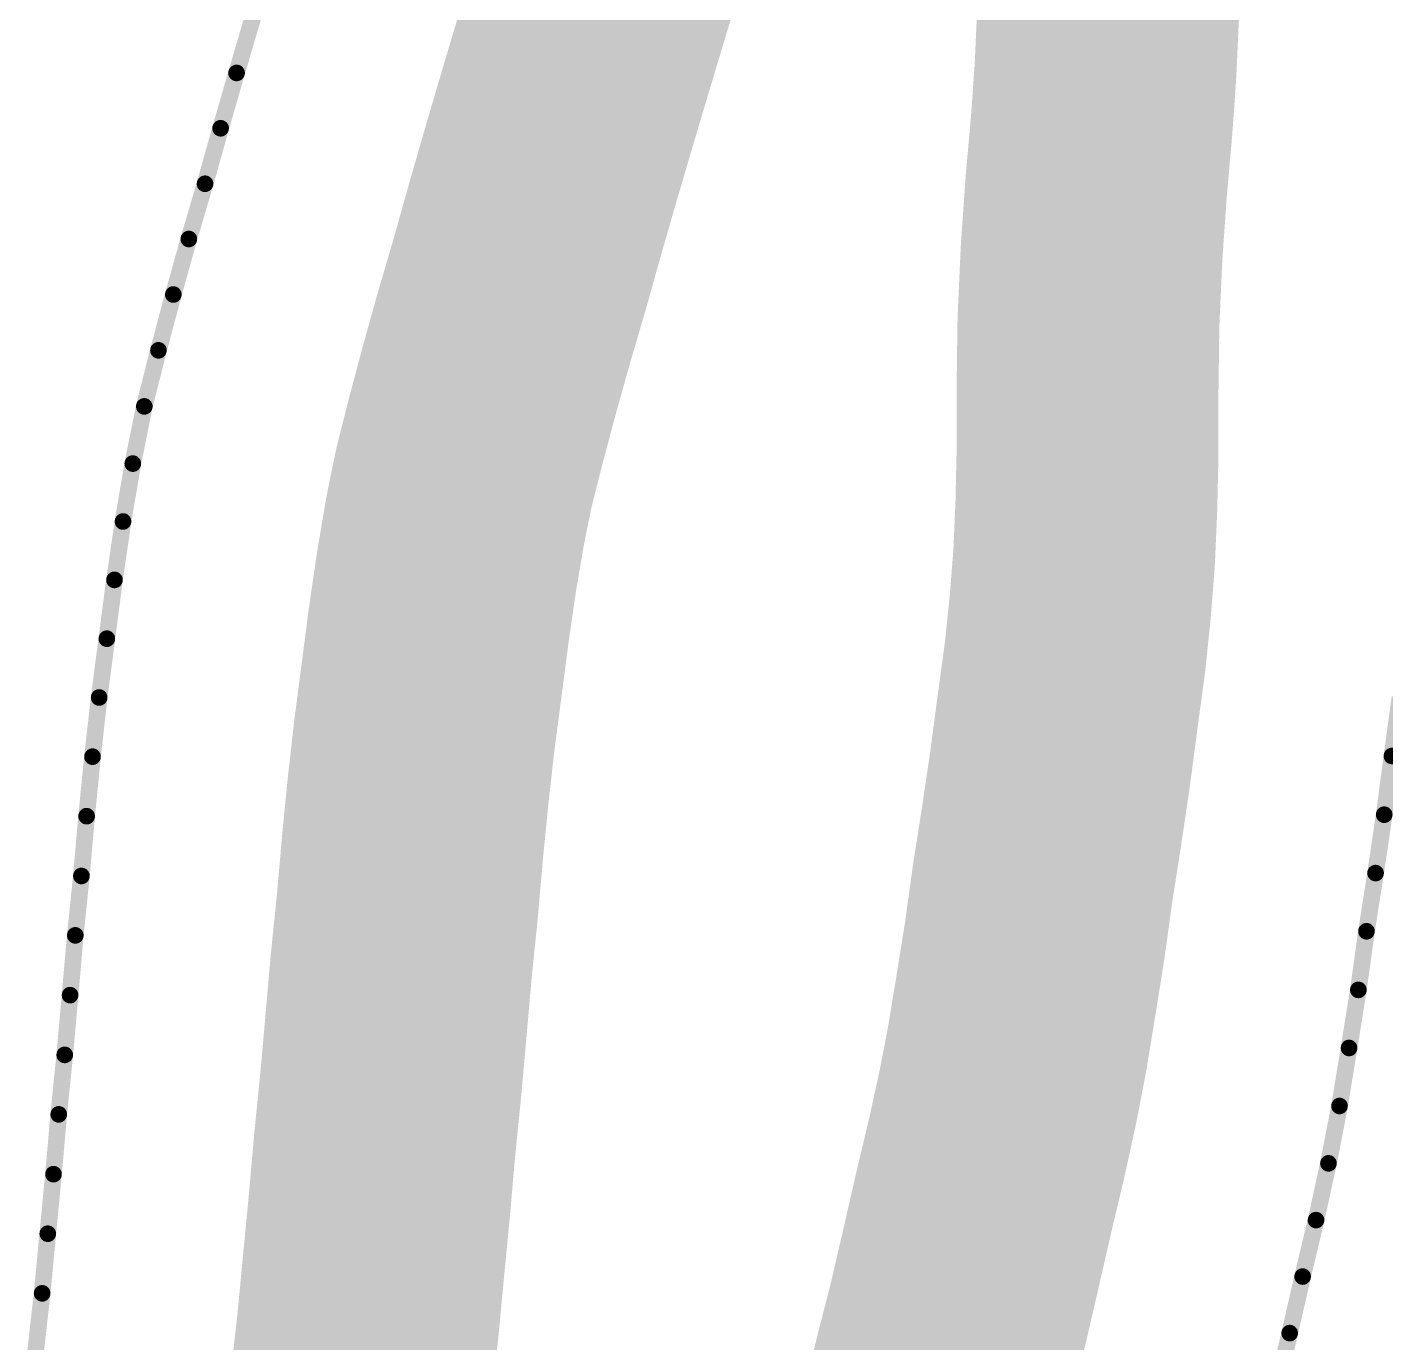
# Model space of a CAD drawing. Header units: inches. Extents: x 16 to 269, y 21 to 202.
# Drawn here: x 124.36 to 145.11, y 139.89 to 159.99 of the extents above; entities that cross this region are included whole.
import ezdxf

# ---------------------------------------------------------------- set-up
doc = ezdxf.new("R2010")
doc.units = ezdxf.units.IN
doc.layers.add('Edge-Cuts', color=9, linetype='Continuous')
doc.layers.add('F-Cu', color=1, linetype='Continuous')

msp = doc.modelspace()

# ---------------------------------------------------------------- linework, layer by layer
at = {"layer": 'Edge-Cuts', "const_width": 0.254}
for points in [[(127.56187086, 159.29018434), (127.809371, 160.13380978)], [(127.31792164, 158.44508062), (127.56187086, 159.29018434)], [(127.08018018, 157.59731244), (127.31792164, 158.44508062)], [(126.83268004, 156.753687), (127.08018018, 157.59731244)], [(126.5955304, 155.90562672), (126.83268004, 156.753687)], [(126.36873126, 155.0534237), (126.5955304, 155.90562672)], [(126.15228008, 154.19678838), (126.36873126, 155.0534237)], [(125.976634, 153.32329508), (126.15228008, 154.19678838)], [(125.8273074, 152.438862), (125.976634, 153.32329508)], [(125.6969038, 151.54674288), (125.8273074, 152.438862)], [(125.58039908, 150.6487081), (125.6969038, 151.54674288)], [(125.4630079, 149.75096796), (125.58039908, 150.6487081)], [(125.36128852, 148.84702006), (125.4630079, 149.75096796)], [(145.2085361, 148.85737056), (145.33065676, 149.75303806)], [(125.27169002, 147.93774832), (125.36128852, 148.84702006)], [(145.09025592, 147.96022224), (145.2085361, 148.85737056)], [(125.1915581, 147.02463356), (125.27169002, 147.93774832)], [(144.95837404, 147.06839776), (145.09025592, 147.96022224)], [(125.09841122, 146.11713728), (125.1915581, 147.02463356)], [(144.8193954, 146.17982448), (144.95837404, 147.06839776)], [(144.69549928, 145.28474626), (144.8193954, 146.17982448)], [(125.01886858, 145.20401998), (125.09841122, 146.11713728)], [(124.93725584, 144.29149704), (125.01886858, 145.20401998)], [(144.5532669, 144.39765126), (144.69549928, 145.28474626)], [(144.40778586, 143.51144526), (144.5532669, 144.39765126)], [(124.84529514, 143.38340894), (124.93725584, 144.29149704)], [(144.2389419, 142.63529258), (144.40778586, 143.51144526)], [(124.7657525, 142.469997), (124.84529514, 143.38340894)], [(124.6782241, 141.56013344), (124.7657525, 142.469997)], [(144.04880766, 141.76771494), (144.2389419, 142.63529258)], [(143.84418526, 140.9063476), (144.04880766, 141.76771494)], [(124.59188188, 140.6496806), (124.6782241, 141.56013344)], [(143.64665708, 140.04202116), (143.84418526, 140.9063476)], [(124.49045714, 139.74543552), (124.59188188, 140.6496806)], [(143.4467667, 139.17858372), (143.64665708, 140.04202116)]]:
    msp.add_lwpolyline(points, dxfattribs=at)
at = {"layer": 'Edge-Cuts', "const_width": 0.127}
for points in [[(127.49837086, 159.29018434, 1), (127.62537086, 159.29018434, 1)], [(127.49837086, 159.29018434, 1), (127.62537086, 159.29018434, 1)], [(127.25442164, 158.44508062, 1), (127.38142164, 158.44508062, 1)], [(127.25442164, 158.44508062, 1), (127.38142164, 158.44508062, 1)], [(127.01668018, 157.59731244, 1), (127.14368018, 157.59731244, 1)], [(127.01668018, 157.59731244, 1), (127.14368018, 157.59731244, 1)], [(126.76918004, 156.753687, 1), (126.89618004, 156.753687, 1)], [(126.76918004, 156.753687, 1), (126.89618004, 156.753687, 1)], [(126.5320304, 155.90562672, 1), (126.6590304, 155.90562672, 1)], [(126.5320304, 155.90562672, 1), (126.6590304, 155.90562672, 1)], [(126.30523126, 155.0534237, 1), (126.43223126, 155.0534237, 1)], [(126.30523126, 155.0534237, 1), (126.43223126, 155.0534237, 1)], [(126.08878008, 154.19678838, 1), (126.21578008, 154.19678838, 1)], [(126.08878008, 154.19678838, 1), (126.21578008, 154.19678838, 1)], [(125.913134, 153.32329508, 1), (126.040134, 153.32329508, 1)], [(125.913134, 153.32329508, 1), (126.040134, 153.32329508, 1)], [(125.7638074, 152.438862, 1), (125.8908074, 152.438862, 1)], [(125.7638074, 152.438862, 1), (125.8908074, 152.438862, 1)], [(125.6334038, 151.54674288, 1), (125.7604038, 151.54674288, 1)], [(125.6334038, 151.54674288, 1), (125.7604038, 151.54674288, 1)], [(125.51689908, 150.6487081, 1), (125.64389908, 150.6487081, 1)], [(125.51689908, 150.6487081, 1), (125.64389908, 150.6487081, 1)], [(125.3995079, 149.75096796, 1), (125.5265079, 149.75096796, 1)], [(125.3995079, 149.75096796, 1), (125.5265079, 149.75096796, 1)], [(125.29778852, 148.84702006, 1), (125.42478852, 148.84702006, 1)], [(125.29778852, 148.84702006, 1), (125.42478852, 148.84702006, 1)], [(145.1450361, 148.85737056, 1), (145.2720361, 148.85737056, 1)], [(145.1450361, 148.85737056, 1), (145.2720361, 148.85737056, 1)], [(125.20819002, 147.93774832, 1), (125.33519002, 147.93774832, 1)], [(125.20819002, 147.93774832, 1), (125.33519002, 147.93774832, 1)], [(145.02675592, 147.96022224, 1), (145.15375592, 147.96022224, 1)], [(145.02675592, 147.96022224, 1), (145.15375592, 147.96022224, 1)], [(125.1280581, 147.02463356, 1), (125.2550581, 147.02463356, 1)], [(125.1280581, 147.02463356, 1), (125.2550581, 147.02463356, 1)], [(144.89487404, 147.06839776, 1), (145.02187404, 147.06839776, 1)], [(144.89487404, 147.06839776, 1), (145.02187404, 147.06839776, 1)], [(144.7558954, 146.17982448, 1), (144.8828954, 146.17982448, 1)], [(144.7558954, 146.17982448, 1), (144.8828954, 146.17982448, 1)], [(125.03491122, 146.11713728, 1), (125.16191122, 146.11713728, 1)], [(125.03491122, 146.11713728, 1), (125.16191122, 146.11713728, 1)], [(124.95536858, 145.20401998, 1), (125.08236858, 145.20401998, 1)], [(124.95536858, 145.20401998, 1), (125.08236858, 145.20401998, 1)], [(144.63199928, 145.28474626, 1), (144.75899928, 145.28474626, 1)], [(144.63199928, 145.28474626, 1), (144.75899928, 145.28474626, 1)], [(144.4897669, 144.39765126, 1), (144.6167669, 144.39765126, 1)], [(144.4897669, 144.39765126, 1), (144.6167669, 144.39765126, 1)], [(124.87375584, 144.29149704, 1), (125.00075584, 144.29149704, 1)], [(124.87375584, 144.29149704, 1), (125.00075584, 144.29149704, 1)], [(144.34428586, 143.51144526, 1), (144.47128586, 143.51144526, 1)], [(144.34428586, 143.51144526, 1), (144.47128586, 143.51144526, 1)], [(124.78179514, 143.38340894, 1), (124.90879514, 143.38340894, 1)], [(124.78179514, 143.38340894, 1), (124.90879514, 143.38340894, 1)], [(124.7022525, 142.469997, 1), (124.8292525, 142.469997, 1)], [(124.7022525, 142.469997, 1), (124.8292525, 142.469997, 1)], [(144.1754419, 142.63529258, 1), (144.3024419, 142.63529258, 1)], [(144.1754419, 142.63529258, 1), (144.3024419, 142.63529258, 1)], [(143.98530766, 141.76771494, 1), (144.11230766, 141.76771494, 1)], [(143.98530766, 141.76771494, 1), (144.11230766, 141.76771494, 1)], [(124.6147241, 141.56013344, 1), (124.7417241, 141.56013344, 1)], [(124.6147241, 141.56013344, 1), (124.7417241, 141.56013344, 1)], [(143.78068526, 140.9063476, 1), (143.90768526, 140.9063476, 1)], [(143.78068526, 140.9063476, 1), (143.90768526, 140.9063476, 1)], [(124.52838188, 140.6496806, 1), (124.65538188, 140.6496806, 1)], [(124.52838188, 140.6496806, 1), (124.65538188, 140.6496806, 1)], [(143.58315708, 140.04202116, 1), (143.71015708, 140.04202116, 1)], [(143.58315708, 140.04202116, 1), (143.71015708, 140.04202116, 1)]]:
    msp.add_lwpolyline(points, format="xyb", close=True, dxfattribs=at)
at = {"layer": 'F-Cu', "const_width": 3.99999962}
for points in [[(133.34825756, 161.19294406), (133.60199086, 162.00944484)], [(140.9271629, 161.16827558), (140.98236218, 162.08492602)], [(133.10079806, 160.37460432), (133.34825756, 161.19294406)], [(140.87547898, 160.24554946), (140.92587766, 161.14632998)], [(140.92587766, 161.14632998), (140.9258802, 161.14636554)], [(132.84983336, 159.53920848), (133.10079806, 160.37460432)], [(140.83428018, 159.35294266), (140.87122956, 160.16421612)], [(140.87423946, 160.22333208), (140.87547898, 160.24554946)], [(132.6058308, 158.72165868), (132.84983336, 159.53920848)], [(140.77673902, 158.52520238), (140.82835436, 159.25130456)], [(132.3647975, 157.9001922), (132.6019192, 158.70843798)], [(140.69748086, 157.62548612), (140.77113324, 158.4550679)], [(132.1301142, 157.0873033), (132.36064206, 157.88590978)], [(140.62512388, 156.61120062), (140.69010216, 157.5336448)], [(131.89444792, 156.24723894), (132.12406138, 157.06602826)], [(140.57609934, 155.55496194), (140.6177909, 156.48401012)], [(131.64549998, 155.3974159), (131.87795316, 156.18974858)], [(131.42538104, 154.61127828), (131.63355182, 155.3557091)], [(140.55908896, 154.45554834), (140.57150702, 155.39674534)], [(131.21423846, 153.81901672), (131.4134024, 154.56738454)], [(140.5586597, 154.38176134), (140.5591804, 153.53917984)], [(131.05398224, 153.1859014), (131.20331392, 153.77690352)], [(140.5418957, 152.71266384), (140.55820758, 153.45128822)], [(130.90557258, 152.47224522), (131.01063968, 152.99475116)], [(140.50976216, 151.95414364), (140.5390763, 152.62683216)], [(130.77346464, 151.70091834), (130.88398512, 152.35550936)], [(140.46267818, 151.32897598), (140.50100424, 151.81166996)], [(130.6547552, 150.89500428), (130.76086878, 151.62094136)], [(140.4497826, 151.1666014), (140.46202794, 151.32078194)], [(140.46267818, 151.3289709), (140.46267818, 151.32897598)], [(140.42331326, 150.90111552), (140.44074274, 151.0682018)], [(130.53817682, 150.00040612), (130.64606586, 150.83201482)], [(140.37239134, 150.41310278), (140.4228459, 150.8966121)], [(140.42330056, 150.90098344), (140.42331326, 150.90111552)], [(140.2552059, 149.53883986), (140.35732152, 150.28783252)], [(130.4307907, 149.17918348), (130.53817682, 150.00040612)], [(140.1428744, 148.6874344), (140.25087266, 149.50657424)], [(130.33664814, 148.3477475), (130.42301068, 149.11521866)], [(140.01765748, 147.8369281), (140.13369738, 148.62161538)], [(130.25228712, 147.49525238), (130.3312735, 148.29681542)], [(139.88118074, 146.96334844), (140.01264606, 147.80398176)], [(130.17279528, 146.59203092), (130.24832726, 147.45272516)], [(139.85620746, 146.79010012), (139.86600424, 146.86084928)], [(139.88117058, 146.96327478), (139.88118074, 146.96334844)], [(139.75595366, 146.06584452), (139.85563342, 146.78597008)], [(130.07891434, 145.67138252), (130.1654115, 146.51409864)], [(139.61898416, 145.20577512), (139.74328922, 145.98105424)], [(129.99909992, 144.75999496), (130.07388768, 145.61842098)], [(130.07890926, 145.67134188), (130.07891434, 145.67138252)], [(139.494006, 144.4442755), (139.6165991, 145.19106344)], [(129.91740844, 143.8466008), (129.99897546, 144.7586132)], [(139.35088462, 143.69352262), (139.47456738, 144.33532474)], [(129.82619958, 142.94245732), (129.91179758, 143.7877109)], [(139.18157838, 142.91496182), (139.33042492, 143.59415528)], [(129.74688808, 142.03623104), (129.82094686, 142.88668146)], [(138.97957726, 142.06196886), (139.16600564, 142.84675266)], [(138.77516314, 141.1683486), (138.96910484, 142.0169626)], [(129.65552682, 141.08441176), (129.74232624, 141.98670358)], [(129.56921508, 140.17426118), (129.65552682, 141.08441176)], [(138.59846042, 140.40499224), (138.7726333, 141.15734024)], [(138.38371358, 139.559919), (138.57715998, 140.3174867)], [(129.46315992, 139.22266288), (129.56070862, 140.09234364)], [(138.16055172, 138.64100034), (138.36753378, 139.49473752)], [(129.3697819, 138.32261642), (129.4602313, 139.1955179)], [(137.9709839, 137.8219621), (138.14738182, 138.58527782)], [(129.2480143, 137.32651478), (129.35889546, 138.22660696)]]:
    msp.add_lwpolyline(points, dxfattribs=at)
at = {"layer": 'F-Cu', "const_width": 1.99999854}
for points in [[(132.34825702, 161.19294406, 1), (134.3482581, 161.19294406, 1)], [(132.34825702, 161.19294406, 1), (134.3482581, 161.19294406, 1)], [(139.92587712, 161.14632998, 1), (141.9258782, 161.14632998, 1)], [(139.92587712, 161.14632998, 1), (141.9258782, 161.14632998, 1)], [(139.92587966, 161.14636554, 1), (141.92588074, 161.14636554, 1)], [(139.92587966, 161.14636554, 1), (141.92588074, 161.14636554, 1)], [(139.92716236, 161.16827558, 1), (141.92716344, 161.16827558, 1)], [(139.9271649, 161.16827558, 1), (141.92716598, 161.16827558, 1)], [(132.10079752, 160.37460432, 1), (134.1007986, 160.37460432, 1)], [(132.10079752, 160.37460432, 1), (134.1007986, 160.37460432, 1)], [(139.87122902, 160.16421612, 1), (141.8712301, 160.16421612, 1)], [(139.87122902, 160.16421612, 1), (141.8712301, 160.16421612, 1)], [(139.87423892, 160.22333208, 1), (141.87424, 160.22333208, 1)], [(139.87423892, 160.22333208, 1), (141.87424, 160.22333208, 1)], [(139.87547844, 160.24554946, 1), (141.87547952, 160.24554946, 1)], [(139.87547844, 160.24554946, 1), (141.87547952, 160.24554946, 1)], [(131.84983282, 159.53920848, 1), (133.8498339, 159.53920848, 1)], [(131.84983282, 159.53920848, 1), (133.8498339, 159.53920848, 1)], [(139.82835382, 159.25130456, 1), (141.8283549, 159.25130456, 1)], [(139.82835382, 159.25130456, 1), (141.8283549, 159.25130456, 1)], [(139.83427964, 159.35294266, 1), (141.83428072, 159.35294266, 1)], [(139.83427964, 159.35294266, 1), (141.83428072, 159.35294266, 1)], [(131.60191866, 158.70843798, 1), (133.60191974, 158.70843798, 1)], [(131.60191866, 158.70843798, 1), (133.60191974, 158.70843798, 1)], [(131.60583026, 158.72165868, 1), (133.60583134, 158.72165868, 1)], [(131.60583026, 158.72165868, 1), (133.60583134, 158.72165868, 1)], [(139.7711327, 158.4550679, 1), (141.77113378, 158.4550679, 1)], [(139.7711327, 158.4550679, 1), (141.77113378, 158.4550679, 1)], [(139.77673848, 158.52520238, 1), (141.77673956, 158.52520238, 1)], [(139.77673848, 158.52520238, 1), (141.77673956, 158.52520238, 1)], [(131.36064152, 157.88590978, 1), (133.3606426, 157.88590978, 1)], [(131.36064152, 157.88590978, 1), (133.3606426, 157.88590978, 1)], [(131.36479696, 157.9001922, 1), (133.36479804, 157.9001922, 1)], [(131.3647995, 157.9001922, 1), (133.36480058, 157.9001922, 1)], [(139.69748032, 157.62548612, 1), (141.6974814, 157.62548612, 1)], [(139.69748032, 157.62548612, 1), (141.6974814, 157.62548612, 1)], [(139.69010162, 157.5336448, 1), (141.6901027, 157.5336448, 1)], [(139.69010162, 157.5336448, 1), (141.6901027, 157.5336448, 1)], [(131.12406084, 157.06602826, 1), (133.12406192, 157.06602826, 1)], [(131.12406084, 157.06602826, 1), (133.12406192, 157.06602826, 1)], [(131.13011366, 157.0873033, 1), (133.13011474, 157.0873033, 1)], [(131.1301162, 157.0873033, 1), (133.13011728, 157.0873033, 1)], [(139.62512334, 156.61120062, 1), (141.62512442, 156.61120062, 1)], [(139.62512588, 156.61120062, 1), (141.62512696, 156.61120062, 1)], [(139.61779036, 156.48401012, 1), (141.61779144, 156.48401012, 1)], [(139.6177929, 156.48401012, 1), (141.61779398, 156.48401012, 1)], [(130.87795262, 156.18974858, 1), (132.8779537, 156.18974858, 1)], [(130.87795262, 156.18974858, 1), (132.8779537, 156.18974858, 1)], [(130.89444738, 156.24723894, 1), (132.89444846, 156.24723894, 1)], [(130.89444738, 156.24723894, 1), (132.89444846, 156.24723894, 1)], [(139.5760988, 155.55496194, 1), (141.57609988, 155.55496194, 1)], [(139.5760988, 155.55496194, 1), (141.57609988, 155.55496194, 1)], [(130.63355128, 155.3557091, 1), (132.63355236, 155.3557091, 1)], [(130.63355128, 155.3557091, 1), (132.63355236, 155.3557091, 1)], [(130.64549944, 155.3974159, 1), (132.64550052, 155.3974159, 1)], [(130.64550198, 155.3974159, 1), (132.64550306, 155.3974159, 1)], [(139.57150648, 155.39674534, 1), (141.57150756, 155.39674534, 1)], [(139.57150648, 155.39674534, 1), (141.57150756, 155.39674534, 1)], [(130.41340186, 154.56738454, 1), (132.41340294, 154.56738454, 1)], [(130.4134044, 154.56738454, 1), (132.41340548, 154.56738454, 1)], [(130.4253805, 154.61127828, 1), (132.42538158, 154.61127828, 1)], [(130.4253805, 154.61127828, 1), (132.42538158, 154.61127828, 1)], [(139.55865916, 154.38176134, 1), (141.55866024, 154.38176134, 1)], [(139.55865916, 154.38176134, 1), (141.55866024, 154.38176134, 1)], [(139.55908842, 154.45554834, 1), (141.5590895, 154.45554834, 1)], [(139.55908842, 154.45554834, 1), (141.5590895, 154.45554834, 1)], [(130.20331338, 153.77690352, 1), (132.20331446, 153.77690352, 1)], [(130.20331338, 153.77690352, 1), (132.20331446, 153.77690352, 1)], [(130.21423792, 153.81901672, 1), (132.214239, 153.81901672, 1)], [(130.21423792, 153.81901672, 1), (132.214239, 153.81901672, 1)], [(139.55820704, 153.45128822, 1), (141.55820812, 153.45128822, 1)], [(139.55820704, 153.45128822, 1), (141.55820812, 153.45128822, 1)], [(139.55917986, 153.53917984, 1), (141.55918094, 153.53917984, 1)], [(139.5591824, 153.53917984, 1), (141.55918348, 153.53917984, 1)], [(130.0539817, 153.1859014, 1), (132.05398278, 153.1859014, 1)], [(130.0539817, 153.1859014, 1), (132.05398278, 153.1859014, 1)], [(130.01063914, 152.99475116, 1), (132.01064022, 152.99475116, 1)], [(130.01063914, 152.99475116, 1), (132.01064022, 152.99475116, 1)], [(139.53907576, 152.62683216, 1), (141.53907684, 152.62683216, 1)], [(139.5390783, 152.62683216, 1), (141.53907938, 152.62683216, 1)], [(139.54189516, 152.71266384, 1), (141.54189624, 152.71266384, 1)], [(139.54189516, 152.71266384, 1), (141.54189624, 152.71266384, 1)], [(129.90557204, 152.47224522, 1), (131.90557312, 152.47224522, 1)], [(129.90557204, 152.47224522, 1), (131.90557312, 152.47224522, 1)], [(129.88398458, 152.35550936, 1), (131.88398566, 152.35550936, 1)], [(129.88398458, 152.35550936, 1), (131.88398566, 152.35550936, 1)], [(139.5010037, 151.81166996, 1), (141.50100478, 151.81166996, 1)], [(139.50100624, 151.81166996, 1), (141.50100732, 151.81166996, 1)], [(139.50976162, 151.95414364, 1), (141.5097627, 151.95414364, 1)], [(139.50976416, 151.95414364, 1), (141.50976524, 151.95414364, 1)], [(129.76086824, 151.62094136, 1), (131.76086932, 151.62094136, 1)], [(129.76086824, 151.62094136, 1), (131.76086932, 151.62094136, 1)], [(129.7734641, 151.70091834, 1), (131.77346518, 151.70091834, 1)], [(129.7734641, 151.70091834, 1), (131.77346518, 151.70091834, 1)], [(139.44978206, 151.1666014, 1), (141.44978314, 151.1666014, 1)], [(139.44978206, 151.1666014, 1), (141.44978314, 151.1666014, 1)], [(139.4620274, 151.32078194, 1), (141.46202848, 151.32078194, 1)], [(139.4620274, 151.32078194, 1), (141.46202848, 151.32078194, 1)], [(139.46267764, 151.32897598, 1), (141.46267872, 151.32897598, 1)], [(139.46267764, 151.32897598, 1), (141.46267872, 151.32897598, 1)], [(139.46267764, 151.3289709, 1), (141.46267872, 151.3289709, 1)], [(139.46267764, 151.3289709, 1), (141.46267872, 151.3289709, 1)], [(139.4407422, 151.0682018, 1), (141.44074328, 151.0682018, 1)], [(139.44074474, 151.0682018, 1), (141.44074582, 151.0682018, 1)], [(129.64606532, 150.83201482, 1), (131.6460664, 150.83201482, 1)], [(129.64606532, 150.83201482, 1), (131.6460664, 150.83201482, 1)], [(129.65475466, 150.89500428, 1), (131.65475574, 150.89500428, 1)], [(129.6547572, 150.89500428, 1), (131.65475828, 150.89500428, 1)], [(139.42284536, 150.8966121, 1), (141.42284644, 150.8966121, 1)], [(139.42284536, 150.8966121, 1), (141.42284644, 150.8966121, 1)], [(139.42330002, 150.90098344, 1), (141.4233011, 150.90098344, 1)], [(139.42330002, 150.90098344, 1), (141.4233011, 150.90098344, 1)], [(139.42331272, 150.90111552, 1), (141.4233138, 150.90111552, 1)], [(139.42331272, 150.90111552, 1), (141.4233138, 150.90111552, 1)], [(139.3723908, 150.41310278, 1), (141.37239188, 150.41310278, 1)], [(139.37239334, 150.41310278, 1), (141.37239442, 150.41310278, 1)], [(139.35732098, 150.28783252, 1), (141.35732206, 150.28783252, 1)], [(139.35732098, 150.28783252, 1), (141.35732206, 150.28783252, 1)], [(129.53817628, 150.00040612, 1), (131.53817736, 150.00040612, 1)], [(129.53817628, 150.00040612, 1), (131.53817736, 150.00040612, 1)], [(139.25087212, 149.50657424, 1), (141.2508732, 149.50657424, 1)], [(139.25087466, 149.50657424, 1), (141.25087574, 149.50657424, 1)], [(139.25520536, 149.53883986, 1), (141.25520644, 149.53883986, 1)], [(139.25520536, 149.53883986, 1), (141.25520644, 149.53883986, 1)], [(129.42301014, 149.11521866, 1), (131.42301122, 149.11521866, 1)], [(129.42301014, 149.11521866, 1), (131.42301122, 149.11521866, 1)], [(129.43079016, 149.17918348, 1), (131.43079124, 149.17918348, 1)], [(129.4307927, 149.17918348, 1), (131.43079378, 149.17918348, 1)], [(139.14287386, 148.6874344, 1), (141.14287494, 148.6874344, 1)], [(139.14287386, 148.6874344, 1), (141.14287494, 148.6874344, 1)], [(139.13369684, 148.62161538, 1), (141.13369792, 148.62161538, 1)], [(139.13369938, 148.62161538, 1), (141.13370046, 148.62161538, 1)], [(129.33127296, 148.29681542, 1), (131.33127404, 148.29681542, 1)], [(129.33127296, 148.29681542, 1), (131.33127404, 148.29681542, 1)], [(129.3366476, 148.3477475, 1), (131.33664868, 148.3477475, 1)], [(129.3366476, 148.3477475, 1), (131.33664868, 148.3477475, 1)], [(139.01765694, 147.8369281, 1), (141.01765802, 147.8369281, 1)], [(139.01765948, 147.8369281, 1), (141.01766056, 147.8369281, 1)], [(139.01264552, 147.80398176, 1), (141.0126466, 147.80398176, 1)], [(139.01264552, 147.80398176, 1), (141.0126466, 147.80398176, 1)], [(129.24832672, 147.45272516, 1), (131.2483278, 147.45272516, 1)], [(129.24832672, 147.45272516, 1), (131.2483278, 147.45272516, 1)], [(129.25228658, 147.49525238, 1), (131.25228766, 147.49525238, 1)], [(129.25228912, 147.49525238, 1), (131.2522902, 147.49525238, 1)], [(138.85620692, 146.79010012, 1), (140.856208, 146.79010012, 1)], [(138.85620692, 146.79010012, 1), (140.856208, 146.79010012, 1)], [(138.8660037, 146.86084928, 1), (140.86600478, 146.86084928, 1)], [(138.8660037, 146.86084928, 1), (140.86600478, 146.86084928, 1)], [(138.8811675, 146.96327478, 1), (140.88116858, 146.96327478, 1)], [(138.88117004, 146.96327478, 1), (140.88117112, 146.96327478, 1)], [(138.8811802, 146.96334844, 1), (140.88118128, 146.96334844, 1)], [(138.8811802, 146.96334844, 1), (140.88118128, 146.96334844, 1)], [(129.17279474, 146.59203092, 1), (131.17279582, 146.59203092, 1)], [(129.17279474, 146.59203092, 1), (131.17279582, 146.59203092, 1)], [(138.85563288, 146.78597008, 1), (140.85563396, 146.78597008, 1)], [(138.85563288, 146.78597008, 1), (140.85563396, 146.78597008, 1)], [(138.85571162, 146.78650094, 1), (140.8557127, 146.78650094, 1)], [(138.85571162, 146.78650094, 1), (140.8557127, 146.78650094, 1)], [(129.16541096, 146.51409864, 1), (131.16541204, 146.51409864, 1)], [(129.16541096, 146.51409864, 1), (131.16541204, 146.51409864, 1)], [(138.74328868, 145.98105424, 1), (140.74328976, 145.98105424, 1)], [(138.74329122, 145.98105424, 1), (140.7432923, 145.98105424, 1)], [(138.75595312, 146.06584452, 1), (140.7559542, 146.06584452, 1)], [(138.75595566, 146.06584452, 1), (140.75595674, 146.06584452, 1)], [(129.07388714, 145.61842098, 1), (131.07388822, 145.61842098, 1)], [(129.07388714, 145.61842098, 1), (131.07388822, 145.61842098, 1)], [(129.07890872, 145.67134188, 1), (131.0789098, 145.67134188, 1)], [(129.07890872, 145.67134188, 1), (131.0789098, 145.67134188, 1)], [(129.0789138, 145.67138252, 1), (131.07891488, 145.67138252, 1)], [(129.0789138, 145.67138252, 1), (131.07891488, 145.67138252, 1)], [(138.61659856, 145.19106344, 1), (140.61659964, 145.19106344, 1)], [(138.61659856, 145.19106344, 1), (140.61659964, 145.19106344, 1)], [(138.61898362, 145.20577512, 1), (140.6189847, 145.20577512, 1)], [(138.61898616, 145.20577512, 1), (140.61898724, 145.20577512, 1)], [(128.99897492, 144.7586132, 1), (130.998976, 144.7586132, 1)], [(128.99897746, 144.7586132, 1), (130.99897854, 144.7586132, 1)], [(128.99909938, 144.75999496, 1), (130.99910046, 144.75999496, 1)], [(128.99909938, 144.75999496, 1), (130.99910046, 144.75999496, 1)], [(138.47456684, 144.33532474, 1), (140.47456792, 144.33532474, 1)], [(138.47456938, 144.33532474, 1), (140.47457046, 144.33532474, 1)], [(138.49400546, 144.4442755, 1), (140.49400654, 144.4442755, 1)], [(138.49400546, 144.4442755, 1), (140.49400654, 144.4442755, 1)], [(128.91179704, 143.7877109, 1), (130.91179812, 143.7877109, 1)], [(128.91179704, 143.7877109, 1), (130.91179812, 143.7877109, 1)], [(128.9174079, 143.8466008, 1), (130.91740898, 143.8466008, 1)], [(128.91741044, 143.8466008, 1), (130.91741152, 143.8466008, 1)], [(138.35088408, 143.69352262, 1), (140.35088516, 143.69352262, 1)], [(138.35088662, 143.69352262, 1), (140.3508877, 143.69352262, 1)], [(138.33042438, 143.59415528, 1), (140.33042546, 143.59415528, 1)], [(138.33042692, 143.59415528, 1), (140.330428, 143.59415528, 1)], [(128.82094632, 142.88668146, 1), (130.8209474, 142.88668146, 1)], [(128.82094632, 142.88668146, 1), (130.8209474, 142.88668146, 1)], [(128.82619904, 142.94245732, 1), (130.82620012, 142.94245732, 1)], [(128.82619904, 142.94245732, 1), (130.82620012, 142.94245732, 1)], [(138.1660051, 142.84675266, 1), (140.16600618, 142.84675266, 1)], [(138.1660051, 142.84675266, 1), (140.16600618, 142.84675266, 1)], [(138.18157784, 142.91496182, 1), (140.18157892, 142.91496182, 1)], [(138.18158038, 142.91496182, 1), (140.18158146, 142.91496182, 1)], [(128.74688754, 142.03623104, 1), (130.74688862, 142.03623104, 1)], [(128.74688754, 142.03623104, 1), (130.74688862, 142.03623104, 1)], [(137.9691043, 142.0169626, 1), (139.96910538, 142.0169626, 1)], [(137.9691043, 142.0169626, 1), (139.96910538, 142.0169626, 1)], [(137.97957672, 142.06196886, 1), (139.9795778, 142.06196886, 1)], [(137.97957672, 142.06196886, 1), (139.9795778, 142.06196886, 1)], [(128.7423257, 141.98670358, 1), (130.74232678, 141.98670358, 1)], [(128.74232824, 141.98670358, 1), (130.74232932, 141.98670358, 1)], [(128.65552628, 141.08441176, 1), (130.65552736, 141.08441176, 1)], [(128.65552628, 141.08441176, 1), (130.65552736, 141.08441176, 1)], [(137.77263276, 141.15734024, 1), (139.77263384, 141.15734024, 1)], [(137.77263276, 141.15734024, 1), (139.77263384, 141.15734024, 1)], [(137.7751626, 141.1683486, 1), (139.77516368, 141.1683486, 1)], [(137.77516514, 141.1683486, 1), (139.77516622, 141.1683486, 1)], [(137.59845988, 140.40499224, 1), (139.59846096, 140.40499224, 1)], [(137.59845988, 140.40499224, 1), (139.59846096, 140.40499224, 1)], [(128.56921454, 140.17426118, 1), (130.56921562, 140.17426118, 1)], [(128.56921454, 140.17426118, 1), (130.56921562, 140.17426118, 1)], [(137.57715944, 140.3174867, 1), (139.57716052, 140.3174867, 1)], [(137.57716198, 140.3174867, 1), (139.57716306, 140.3174867, 1)], [(128.56070808, 140.09234364, 1), (130.56070916, 140.09234364, 1)], [(128.56070808, 140.09234364, 1), (130.56070916, 140.09234364, 1)], [(137.38371304, 139.559919, 1), (139.38371412, 139.559919, 1)], [(137.38371304, 139.559919, 1), (139.38371412, 139.559919, 1)], [(137.36753324, 139.49473752, 1), (139.36753432, 139.49473752, 1)], [(137.36753324, 139.49473752, 1), (139.36753432, 139.49473752, 1)], [(128.46023076, 139.1955179, 1), (130.46023184, 139.1955179, 1)], [(128.46023076, 139.1955179, 1), (130.46023184, 139.1955179, 1)], [(128.46315938, 139.22266288, 1), (130.46316046, 139.22266288, 1)], [(128.46315938, 139.22266288, 1), (130.46316046, 139.22266288, 1)], [(137.14738128, 138.58527782, 1), (139.14738236, 138.58527782, 1)], [(137.14738128, 138.58527782, 1), (139.14738236, 138.58527782, 1)], [(137.16055118, 138.64100034, 1), (139.16055226, 138.64100034, 1)], [(137.16055372, 138.64100034, 1), (139.1605548, 138.64100034, 1)], [(128.36978136, 138.32261642, 1), (130.36978244, 138.32261642, 1)], [(128.3697839, 138.32261642, 1), (130.36978498, 138.32261642, 1)], [(128.35889492, 138.22660696, 1), (130.358896, 138.22660696, 1)], [(128.35889746, 138.22660696, 1), (130.35889854, 138.22660696, 1)]]:
    msp.add_lwpolyline(points, format="xyb", close=True, dxfattribs=at)
at = {"layer": 'F-Cu', "const_width": 3.99999962}
for points in [[(140.9258802, 161.14636554, -0.0010973421426825), (140.92716544, 161.16827558)], [(140.87122956, 160.16421612, -0.0029596519838772), (140.87423946, 160.22333208)], [(140.83428018, 159.35294266, -0.0063634278421578), (140.82835436, 159.25130456)], [(132.6019192, 158.70843798, -0.0008617020830649), (132.6058308, 158.72165868)], [(140.77673902, 158.52520238, -0.0043974705346906), (140.77113324, 158.4550679)], [(132.36064206, 157.88590978, -0.0009296662203142), (132.36480004, 157.9001922)], [(140.69010216, 157.5336448, -0.0046069594351714), (140.69748086, 157.62548612)], [(132.12406138, 157.06602826, -0.0013824592618496), (132.13011674, 157.0873033)], [(140.61779344, 156.48401012, -0.0063703414591323), (140.62512642, 156.61120062)], [(131.89444792, 156.24723894, -0.0029905196665642), (131.87795316, 156.18974858)], [(140.57150702, 155.39674534, -0.0079146556525436), (140.57609934, 155.55496194)], [(131.63355182, 155.3557091, -0.0027115511818161), (131.64550252, 155.3974159)], [(131.41340494, 154.56738454, -0.0028437025306504), (131.42538104, 154.61127828)], [(140.5586597, 154.38176134, -0.0036894618429821), (140.55908896, 154.45554834)], [(131.20331392, 153.77690352, -0.0027192133759338), (131.21423846, 153.81901672)], [(140.55918294, 153.53917984, -0.0054937309696212), (140.55820758, 153.45128822)], [(131.01063968, 152.99475116, -0.0122519969829167), (131.05398224, 153.1859014)], [(140.5418957, 152.71266384, -0.005367530037908), (140.53907884, 152.62683216)], [(130.88398512, 152.35550936, -0.0074201025839075), (130.90557258, 152.47224522)], [(140.5097647, 151.95414364, -0.0089221280605761), (140.50100678, 151.81166996)], [(130.76086878, 151.62094136, -0.0050603032785463), (130.77346464, 151.70091834)], [(140.4497826, 151.1666014, -0.0061761118615801), (140.44074528, 151.0682018)], [(140.46267818, 151.3289709, -0.0005134208793759), (140.46202794, 151.32078194)], [(130.64606586, 150.83201482, -0.0039741856840633), (130.65475774, 150.89500428)], [(140.42330056, 150.90098344, -0.0002746823780391), (140.4228459, 150.8966121)], [(140.37239388, 150.41310278, -0.0078863330184018), (140.35732152, 150.28783252)], [(140.2508752, 149.50657424, -0.0016277685316358), (140.2552059, 149.53883986)], [(130.42301068, 149.11521866, -0.0040273283714562), (130.43079324, 149.17918348)], [(140.1428744, 148.6874344, -0.0041535551679057), (140.13369992, 148.62161538)], [(130.3312735, 148.29681542, -0.0032009625830999), (130.33664814, 148.3477475)], [(140.01766002, 147.8369281, -0.0020828413677126), (140.01264606, 147.80398176)], [(130.24832726, 147.45272516, -0.0026694673166087), (130.25228966, 147.49525238)], [(139.85620746, 146.79010012, -0.0002270904045848), (139.85571216, 146.78650094)], [(139.86600424, 146.86084928, -0.0051772522802074), (139.88116804, 146.96327478)], [(130.17279528, 146.59203092, -0.0039141250751741), (130.1654115, 146.51409864)], [(139.85571216, 146.78650094, -3.35184113786e-05), (139.85563342, 146.78597008)], [(139.7559562, 146.06584452, -0.005358335475726), (139.74329176, 145.98105424)], [(130.07388768, 145.61842098, -0.0033224498381874), (130.07890926, 145.67134188)], [(139.6189867, 145.20577512, -0.0009314860759463), (139.6165991, 145.19106344)], [(129.99909992, 144.75999496, -6.93677001669e-05), (129.998978, 144.7586132)], [(139.494006, 144.4442755, -0.0069172870245373), (139.47456992, 144.33532474)], [(129.91741098, 143.8466008, -0.0029578561931377), (129.91179758, 143.7877109)], [(139.35088716, 143.69352262, -0.0063409959361806), (139.33042746, 143.59415528)], [(129.82094686, 142.88668146, -0.0035014584611448), (129.82619958, 142.94245732)], [(139.18158092, 142.91496182, -0.0043728523367541), (139.16600564, 142.84675266)], [(129.74688808, 142.03623104, -0.0024868712536249), (129.74232878, 141.98670358)], [(138.96910484, 142.0169626, -0.0023104423793708), (138.97957726, 142.06196886)], [(138.77516568, 141.1683486, -0.0007059576372405), (138.7726333, 141.15734024)], [(138.59846042, 140.40499224, -0.0056289734134516), (138.57716252, 140.3174867)], [(129.56921508, 140.17426118, -0.0041179711308529), (129.56070862, 140.09234364)], [(138.36753378, 139.49473752, -0.0033580172893797), (138.38371358, 139.559919)], [(129.4602313, 139.1955179, -0.001706411480918), (129.46315992, 139.22266288)], [(138.14738182, 138.58527782, -0.0028629082749249), (138.16055426, 138.64100034)], [(129.36978444, 138.32261642, -0.0048313493385169), (129.358898, 138.22660696)]]:
    msp.add_lwpolyline(points, format="xyb", dxfattribs=at)

doc.saveas('drawing.dxf')
